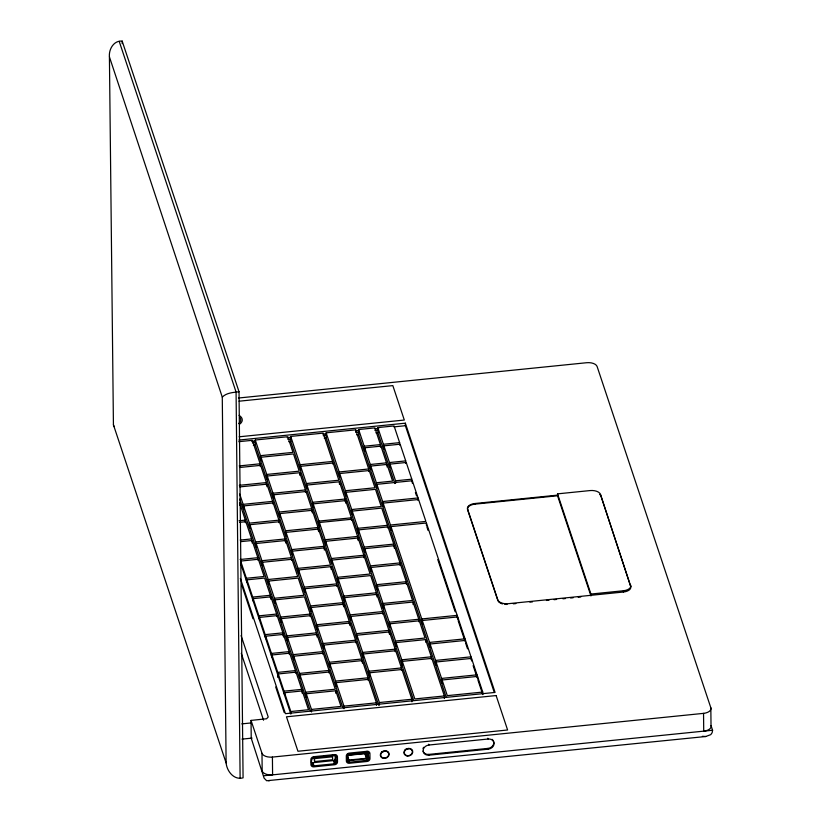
<?xml version="1.0" encoding="UTF-8"?>
<svg xmlns="http://www.w3.org/2000/svg" width="822" height="822" viewBox="0 0 822 822"><rect width="100%" height="100%" fill="white"/><g stroke="black" fill="none" stroke-linecap="round" stroke-linejoin="round"><path stroke-width="1.23" d="M109.418 56.862C108.689 49.361 113.672 40.34 122.17 41.1L239.027 391.745L243.076 777.848C233.931 780.407 226.851 771.159 226.112 762.929L113.426 424.81L109.418 56.862L222.279 397.139L226.112 762.929M238.462 398.023L586.682 362.718A9.001 4.778 -0.6 0 1 597.111 366.509L710.835 707.763L711.02 725.549L712.582 730.244L712.14 732.7L710.773 734.642L705.728 736.512L266.667 780.756L264.098 778.136L251.224 738.187L251.039 720.411L266.544 718.777L268.229 717.041L241.082 635.57M312.987 765.744C310.829 764.141 310.675 758.264 313.881 757.678L334.4 755.603C337.996 755.593 337.873 763.258 334.482 763.772L313.963 765.857C312.35 766.423 310.829 761.871 312.925 762.724L334.02 760.525L335.232 759.343L335.263 755.13M348.918 760.103L347.357 755.408L364.834 753.63C367.157 751.01 369.366 757.699 366.396 758.326L348.374 760.083L347.675 759.168L347.624 754.298M368.102 751.524L368.821 758.675L367.937 760.175L349.401 762.261C347.398 762.508 346.35 759.343 348.877 760.699L367.208 758.716L368.307 757.113L368.174 751.678M113.426 424.81L114.022 426.597M222.279 397.139C226.471 392.721 233.335 392.484 239.027 391.745M268.691 780.828L269.842 780.54M239.089 401.198L392.834 385.61L404.311 420.042L239.13 436.801M238.904 440.058L405.359 423.176L495.08 692.422L285.429 713.681L240.363 578.452M238.791 441.681L252.323 440.315L260.153 463.793L260.173 466.331M255.282 440.017L287.762 436.718L292.981 452.377L260.492 455.665L255.282 440.017L255.334 445.092L260.543 460.752L260.492 455.665M290.711 436.42L300.153 464.738L300.205 469.814L290.762 441.496L290.711 436.42L323.19 433.122L332.633 461.44L332.653 463.978M326.149 432.824L339.188 471.962L339.239 477.037L326.2 437.91L326.149 432.824L355.679 429.834L368.718 468.972L368.749 471.509M358.628 429.536L364.197 446.233L364.249 451.309L358.68 434.612L358.628 429.536L374.873 427.882L380.432 444.589L380.463 447.127M377.822 427.584L383.391 444.281L383.442 449.367L377.873 432.67L377.822 427.584L394.067 425.94L399.626 442.637L399.656 445.175M251.635 441.311L255.447 440.921M287.207 437.705L291.019 437.314M322.789 434.088L326.601 433.708M355.823 430.738L358.371 430.481M374.883 428.807L378.695 428.426M393.944 426.875L405.38 425.714L494.299 692.525M252.354 442.853L255.303 442.555M287.782 439.256L290.741 438.958M323.221 435.67L326.17 435.372M356.686 432.269L358.659 432.074M374.894 430.43L377.853 430.132M253.361 445.298L255.334 445.092M288.799 441.702L290.762 441.496M324.228 438.105L326.2 437.91M356.717 434.817L358.68 434.612M375.911 432.865L377.873 432.67M364.197 446.233L380.432 444.589M383.391 444.281L399.626 442.637M261.016 457.238L293.495 453.939L299.239 471.16L266.76 474.448L261.016 457.238L261.067 462.313L266.811 479.534L266.76 474.448M364.711 447.795L370.28 464.492L370.332 469.578L364.773 452.881L364.711 447.795L380.956 446.151L386.525 462.848L386.546 465.386M383.915 445.853L389.474 462.55L389.525 467.626L383.966 450.929L383.915 445.853L400.15 444.199L405.719 460.906L405.739 463.444M239.233 465.92L260.153 463.793M239.757 467.482L260.666 465.355L266.41 482.576L266.441 485.124M300.153 464.738L332.633 461.44M300.667 466.3L333.157 463.002L338.89 480.223L306.411 483.521L300.667 466.3L300.718 471.376L306.462 488.597L306.411 483.521M370.28 464.492L386.525 462.848M389.474 462.55L405.719 460.906M267.273 476.02L273.017 493.241L273.068 498.317L267.325 481.096L267.273 476.02L299.763 472.722L305.496 489.943L305.527 492.481M370.804 466.064L387.039 464.409L392.608 481.106L376.363 482.761L370.804 466.064L370.856 471.14L376.425 487.836L376.363 482.761M394.817 483.5L390.049 469.198L389.998 464.111L406.232 462.467L411.801 479.164L411.832 481.702M339.188 471.962L368.718 468.972M339.712 473.523L369.242 470.533L374.976 487.754L345.446 490.744L339.712 473.523L339.763 478.61L345.507 495.83L345.446 490.744M239.346 485.319L266.41 482.576M239.86 486.891L266.934 484.148L272.668 501.358L272.699 503.907M306.935 485.083L312.668 502.304L312.72 507.38L306.986 490.169L306.935 485.083L339.414 481.795L345.148 499.005L345.178 501.554M273.017 493.241L305.496 489.943M389.998 464.111L395.557 480.808L411.801 479.164M273.541 494.803L279.275 512.024L279.326 517.1L273.592 499.879L273.541 494.803L306.02 491.505L311.754 508.726L311.785 511.263M376.887 484.322L382.631 501.543L382.682 506.619L376.938 489.398L376.887 484.322L412.325 480.726L418.059 497.947L418.09 500.485M345.97 492.316L375.5 489.316L381.244 506.537L351.713 509.527L345.97 492.316L346.021 497.392L351.765 514.613L351.713 509.527M239.695 494.022L243.137 504.359L272.668 501.358M243.661 505.92L249.405 523.141L249.456 528.227L243.713 511.007L243.661 505.92L273.192 502.93L278.935 520.151L278.956 522.689M312.668 502.304L345.148 499.005M313.192 503.865L318.926 521.086L318.987 526.172L313.244 508.952L313.192 503.865L345.672 500.577L351.415 517.798L351.436 520.336M279.275 512.024L311.754 508.726M382.631 501.543L418.059 497.947M279.799 513.586L285.532 530.807L285.583 535.882L279.85 518.672L279.799 513.586L312.278 510.298L318.022 527.508L318.042 530.056M383.144 503.105L418.583 499.509L425.888 521.425L390.45 525.022L383.144 503.105L383.206 508.191L390.501 530.098L390.45 525.022M239.017 520.768L245.346 520.131L245.367 522.669M239.541 522.34L245.87 521.693L251.604 538.913L251.635 541.451M352.227 511.099L357.971 528.32L358.022 533.396L352.289 516.175L352.227 511.099L381.757 508.099L387.501 525.32L387.522 527.858M249.405 523.141L278.935 520.151M249.919 524.703L255.663 541.924L255.714 547.01L249.98 529.789L249.919 524.703L279.449 521.713L285.193 538.934L285.213 541.472M590.946 595.95L557.552 495.769L557.532 493.858L590.021 490.57A9.001 4.778 -0.6 0 1 600.44 494.361L630.71 586.425A9.001 4.778 -0.6 0 1 623.415 592.025L508.253 603.697A9.001 4.778 -0.6 0 1 497.834 599.906L467.574 509.106A9.001 4.778 -0.6 0 1 474.869 503.516L557.552 495.132M497.433 599.33L467.584 509.743A9.001 4.778 -0.6 0 1 474.869 504.153L557.552 495.769M318.926 521.086L351.415 517.798M319.409 522.515L325.142 539.735L325.193 544.811L319.46 527.601L319.409 522.515L351.888 519.227L357.621 536.437L357.652 538.985M285.532 530.807L318.022 527.508M286.056 532.368L291.8 549.589L291.851 554.675L286.107 537.454L286.056 532.368L318.535 529.08L324.279 546.301L324.32 550.103M240.219 540.075L251.604 538.913M357.971 528.32L387.501 525.32M240.733 541.636L252.128 540.486L257.861 557.696L257.892 560.244M358.495 529.882L364.228 547.103L364.28 552.178L358.546 534.958L358.495 529.882L388.025 526.892L393.759 544.102L393.789 546.651M390.974 526.583L421.758 618.945L421.809 624.021L391.025 531.67L390.974 526.583L426.413 522.998L457.186 615.349L457.217 617.887M255.663 541.924L285.193 538.934M256.187 543.496L261.92 560.707L261.971 565.793L256.238 548.572L256.187 543.496L285.717 540.496L291.45 557.717L291.481 560.255M325.142 539.735L357.621 536.437M325.666 541.297L331.4 558.518L331.461 563.604L325.718 546.383L325.666 541.297L358.145 538.009L363.889 555.23L363.91 557.768M291.8 549.589L324.279 546.301M292.313 551.151L324.803 547.863L330.536 565.084L298.057 568.372L292.313 551.151L292.375 556.237L298.109 573.458L298.057 568.372M240.147 559.494L257.861 557.696M364.228 547.103L393.759 544.102M364.752 548.664L370.486 565.885L370.547 570.961L364.804 553.751L364.752 548.664L394.283 545.674L400.016 562.895L400.047 565.433M261.92 560.707L291.45 557.717M262.444 562.279L291.974 559.279L297.708 576.499L268.178 579.5L262.444 562.279L262.495 567.355L268.239 584.576L268.178 579.5M331.4 558.518L363.889 555.23M331.924 560.09L364.403 556.792L370.147 574.013L337.667 577.301L331.924 560.09L331.975 565.166L337.719 582.387L337.667 577.301M298.581 569.944L304.315 587.165L304.366 592.241L298.633 575.02L298.581 569.944L331.06 566.646L336.794 583.867L336.825 586.405M246.405 578.277L264.129 576.489L258.385 559.268L240.671 561.066L246.405 578.277L246.436 580.825M370.486 565.885L400.016 562.895M246.96 582.387L246.929 579.849L264.643 578.051L270.387 595.272L270.407 597.81M371.01 567.447L376.753 584.668L376.805 589.754L371.061 572.533L371.01 567.447L400.54 564.457L406.284 581.678L406.304 584.216M268.702 581.062L298.232 578.072L303.976 595.282L274.445 598.282L268.702 581.062L268.753 586.137L274.497 603.358L274.445 598.282M338.181 578.873L343.925 596.094L343.976 601.17L338.243 583.949L338.181 578.873L370.671 575.575L376.404 592.796L376.435 595.334M304.315 587.165L336.794 583.867M304.839 588.727L310.572 605.948L310.634 611.023L304.89 593.803L304.839 588.727L337.318 585.428L343.062 602.649L343.082 605.187M246.929 579.849L252.673 597.07L270.387 595.272M376.753 584.668L406.284 581.678M253.217 601.17L253.186 598.632L270.911 596.834L276.644 614.055L276.675 616.592M377.277 586.23L406.798 583.24L412.541 600.461L383.011 603.451L377.277 586.23L377.329 591.316L383.062 608.537L383.011 603.451M274.959 599.844L280.703 617.065L280.754 622.141L275.021 604.93L274.959 599.844L304.489 596.854L310.233 614.075L310.254 616.613M343.925 596.094L376.404 592.796M344.449 597.656L350.182 614.877L350.234 619.952L344.5 602.732L344.449 597.656L376.928 594.357L382.662 611.578L382.692 614.116M310.572 605.948L343.062 602.649M311.096 607.509L316.84 624.73L316.891 629.806L311.148 612.585L311.096 607.509L343.575 604.211L349.319 621.432L349.34 623.98M253.186 598.632L258.93 615.853L276.644 614.055M259.475 619.952L259.454 617.414L277.168 615.616L282.902 632.837L282.932 635.375M383.535 605.023L389.268 622.244L389.32 627.32L383.586 610.099L383.535 605.023L413.065 602.023L418.799 619.243L418.83 621.781M280.703 617.065L310.233 614.075M281.227 618.627L286.96 635.848L287.012 640.934L281.278 623.713L281.227 618.627L310.757 615.637L316.491 632.858L316.521 635.396M350.182 614.877L382.662 611.578M350.706 616.438L356.44 633.659L356.501 638.735L350.758 621.524L350.706 616.438L383.186 613.15L388.929 630.361L388.95 632.909M557.532 493.858L590.926 594.049L623.405 590.751A9.001 4.778 -0.6 0 0 630.7 585.161M513.349 603.821L515.897 603.564M529.882 602.146L532.43 601.889M546.424 600.461L548.962 600.204M554.059 599.69L556.597 599.433M562.957 598.786L565.505 598.529M570.591 598.015L573.129 597.758M578.226 597.245L580.764 596.988M316.84 624.73L349.319 621.432M317.354 626.292L323.097 643.513L323.149 648.589L317.415 631.378L317.354 626.292L349.843 623.004L355.577 640.215L355.607 642.763M259.454 617.414L265.187 634.635L282.902 632.837M389.268 622.244L418.799 619.243M421.758 618.945L457.186 615.349M265.732 638.745L265.712 636.197L283.426 634.399L289.169 651.62L289.19 654.168M389.792 623.806L419.323 620.805L425.056 638.026L395.536 641.026L389.792 623.806L389.844 628.881L395.588 646.102L395.536 641.026M422.272 620.507L429.577 642.424L429.629 647.51L422.333 625.593L422.272 620.507L457.71 616.921L465.016 638.828L465.036 641.376M286.96 635.848L316.491 632.858M287.484 637.42L293.218 654.631L293.279 659.717L287.536 642.496L287.484 637.42L317.015 634.42L322.748 651.641L322.779 654.178M356.44 633.659L388.929 630.361M356.964 635.221L362.708 652.442L362.759 657.528L357.015 640.307L356.964 635.221L389.453 631.933L395.187 649.154L395.218 651.692M323.097 643.513L355.577 640.215M323.621 645.075L329.355 662.296L329.406 667.382L323.673 650.161L323.621 645.075L356.101 641.787L361.834 659.008L361.865 661.546M265.712 636.197L271.445 653.418L289.169 651.62M272 657.528L271.969 654.98L289.683 653.192L295.488 670.588L295.509 673.126M413.672 700.385L396.101 647.664L396.05 642.588L425.58 639.598L431.324 656.809L431.345 659.357M293.218 654.631L322.748 651.641M293.742 656.203L299.485 673.423L299.537 678.499L293.793 661.278L293.742 656.203L323.272 653.202L329.016 670.423L329.036 672.961M429.577 642.424L465.016 638.828M430.101 643.996L435.578 660.426L435.629 665.512L430.153 649.072L430.101 643.996L465.54 640.4L471.016 656.829L471.037 659.378M362.708 652.442L395.187 649.154M363.221 654.004L368.965 671.225L369.016 676.311L363.283 659.09L363.221 654.004L395.711 650.716L401.444 667.937L401.475 670.475M329.355 662.296L361.834 659.008M329.879 663.868L335.612 681.078L335.674 686.164L329.93 668.944L329.879 663.868L362.358 660.569L368.102 677.79L368.122 680.328M271.969 654.98L277.764 672.386L295.488 670.588M431.324 656.809L401.794 659.809L401.845 664.885M278.319 676.485L278.288 673.948L296.012 672.149L301.746 689.37L301.777 691.908M299.485 673.423L329.016 670.423M435.578 660.426L471.016 656.829M299.999 674.985L329.53 671.985L335.273 689.206L305.743 692.206L299.999 674.985L300.061 680.061L305.794 697.282L305.743 692.206M436.102 661.998L441.578 678.427L441.63 683.514L436.153 667.074L436.102 661.998L471.53 658.401L477.017 674.831L477.037 677.379L473.123 665.635M368.965 671.225L401.444 667.937M378.654 705.235L369.54 677.873L369.489 672.797L401.968 669.498L411.884 699.245L411.904 701.783M335.612 681.078L368.102 677.79M342.846 707.691L336.188 687.726L336.136 682.65L368.616 679.352L376.445 702.831L376.476 705.379M278.288 673.948L284.032 691.168L301.746 689.37M284.546 692.73L302.27 690.942L308.527 709.725L290.813 711.523L284.546 692.73L284.576 695.278M441.578 678.427L477.017 674.831M306.267 693.768L335.797 690.778L341.007 706.427L311.476 709.427L306.267 693.768L306.318 698.854L310.326 710.886M446.161 697.118L442.154 685.075L442.102 680L477.531 676.403L482.75 692.052L482.781 694.6L477.962 680.143M336.136 682.65L343.966 706.129L376.445 702.831M369.489 672.797L379.394 702.533L411.884 699.245M444.394 698.484L444.363 695.946L414.833 698.947L396.05 642.588M482.75 692.052L447.312 695.648L442.102 680M241.781 723.884L250.638 722.99M241.945 739.132L252.066 738.105M251.039 720.411L261.992 753.281A9.001 4.778 -0.6 0 0 272.411 757.083L703.54 713.362A9.001 4.778 -0.6 0 0 710.835 707.763M428.961 745.02L488.093 739.019A6.001 5.004 -18.4 0 1 494.053 743.499A6.001 5.004 -18.4 0 1 488.206 749.181L429.063 755.182A6.001 5.004 -18.4 0 1 423.104 750.702A6.001 5.004 -18.4 0 1 428.961 745.02L428.694 744.239M315.237 756.918L317.662 756.672M323.734 756.055L326.159 755.819M347.511 755.13L366.684 753.178M332.746 756.764L314.549 758.614L314.579 761.562L332.776 759.713L332.222 755.202M423.063 751.205A6.001 5.004 -18.4 0 0 428.807 754.401L487.939 748.4A6.001 5.004 -18.4 0 0 493.364 744.711A6.001 5.004 -18.4 0 0 492.029 739.307M263.739 775.752L712.582 730.244M705.728 736.512L702.389 736.307M348.014 759.908L347.233 757.565L347.912 759.826M367.403 751.709L367.619 757.144M347.757 761.655L347.459 755.891L348.559 754.288L366.879 752.305L368.698 753.24M630.71 586.425L600.44 494.361M415.408 492.45L416.559 495.892M426.844 526.748L428.057 530.396M437.777 559.556L455.193 611.815M458.142 620.672L464.225 638.941M465.56 642.938L467.523 648.805M487.836 738.238L488.093 739.019M487.939 748.4L488.206 749.181M444.363 695.946L431.838 658.381L402.318 661.371L402.369 666.457M401.814 662.347L402.338 663.909M428.807 754.401L429.063 755.182M367.999 751.349L368.77 753.733M368.307 757.113L368.821 758.675M368.235 757.617L368.759 759.179M368.174 757.781L368.698 759.353M368.071 757.976L368.595 759.538M367.937 758.161L368.462 759.723M365.995 752.86L367.465 757.74M367.783 758.326L368.307 759.888M365.821 753.158L367.393 757.853L365.728 753.26M367.609 758.48L368.133 760.042M367.413 758.614L367.937 760.175M365.626 753.353L367.064 758.131M365.369 753.507L366.941 758.203M367.208 758.716L367.732 760.288M365.297 753.538L366.859 758.233M367.023 758.788L367.547 760.36M364.834 753.63L366.396 758.326M366.448 758.922L366.972 760.484M119.221 41.398L236.078 392.043L240.116 778.157M348.877 760.699L349.401 762.261M347.285 756.579L348.456 760.093M347.203 756.559L348.374 760.083M348.302 760.689L348.826 762.261M348.117 760.658L348.641 762.22M347.901 760.586L348.425 762.148M347.706 760.494L348.23 762.056M347.377 760.247L348.055 761.943M335.592 754.935L336.29 757.021M335.304 758.84L336.342 761.973M335.232 759.343L336.27 762.477M335.171 759.518L336.208 762.641M335.068 759.703L336.106 762.837M334.934 759.888L335.982 763.022M334.78 760.052L335.828 763.186M334.605 760.206L335.653 763.34M334.41 760.34L335.458 763.463M334.205 760.453L335.253 763.576M334.02 760.525L335.057 763.648M333.444 760.648L334.482 763.772M239.747 499.108L243.199 509.435L243.137 504.359M245.346 520.131L239.603 502.91L239.634 505.448M314.579 761.562L314.025 757.041M312.925 762.724L313.963 765.857M312.35 762.724L313.388 765.847M312.155 762.682L313.203 765.816M312.103 763.566L312.792 765.652M311.918 763.453L312.617 765.539M240.692 563.604L290.834 714.061L290.813 711.523M242.007 585.86L252.971 618.761M275.709 686.987L284.237 712.571M241.267 653.356L263.554 720.236M703.54 713.362L703.724 731.138A9.001 4.778 -0.6 0 0 711.02 725.549M623.405 590.751L623.415 592.025M590.926 594.049L590.936 595.313M497.834 599.906L497.834 600.533A9.001 4.778 -0.6 0 0 498.122 601.139M477.531 676.403L477.561 678.941M474.869 503.516L474.869 504.153M471.53 658.401L471.561 660.939M467.574 509.106L467.584 509.743M457.71 616.921L457.741 619.459M426.413 522.998L426.433 525.535M425.58 639.598L425.611 642.136M412.325 480.726L412.346 483.264M413.065 602.023L413.086 604.56M405.359 423.176L405.38 425.714M395.557 480.808L395.588 483.346M394.283 545.674L394.303 548.212M389.453 631.933L389.474 634.471M387.039 464.409L387.07 466.958M379.394 702.533L379.425 705.081M376.928 594.357L376.959 596.906M362.358 660.569L362.389 663.107M358.145 538.009L358.176 540.547M355.679 429.834L355.7 432.372M349.843 623.004L349.864 625.542M345.672 500.577L345.702 503.115M343.575 604.211L343.606 606.759M343.966 706.129L343.986 708.667M339.414 481.795L339.435 484.333M335.797 690.778L335.818 693.316M331.06 566.646L331.081 569.184M318.535 529.08L318.566 531.618M317.015 634.42L317.035 636.958M312.278 510.298L312.309 512.836M311.476 709.427L311.507 711.965M302.27 690.942L302.291 693.48M299.763 472.722L299.783 475.26M285.717 540.496L285.737 543.034M283.426 634.399L283.456 636.947M284.032 691.168L284.052 693.706M277.764 672.386L277.826 677.462M270.911 596.834L270.931 599.372M271.445 653.418L271.476 655.956M272.411 757.083L272.596 774.858A9.001 4.778 -0.6 0 1 262.177 771.057L261.992 753.281M266.934 484.148L266.955 486.686M265.187 634.635L265.218 637.173M258.93 615.853L258.951 618.391M252.128 540.486L252.149 543.023M252.673 597.07L252.693 599.608M122.17 41.1L122.201 43.669M507.092 604.417A9.001 4.778 -0.6 0 1 504.749 604.324M502.54 603.913A9.001 4.778 -0.6 0 1 500.619 603.214M499.807 602.762A9.001 4.778 -0.6 0 1 498.543 601.725M239.11 415.357A13.491 7.172 -0.6 0 1 239.839 424.07M239.654 417.268A11.991 6.371 -0.6 0 1 238.606 423.628M423.032 748.575A6.001 5.004 -18.4 0 1 423.607 747.29M384.665 751.103A4.059 3.391 -18.4 0 1 381.634 751.76M599.752 494.454A9.001 4.778 -0.6 0 1 600.173 495.029M408.318 748.75A4.12 3.442 -18.4 0 1 405.236 749.407M496.128 695.556L286.467 716.815L297.944 751.257L507.606 729.987L496.128 695.556M334.462 754.596L313.798 756.692A3 2.507 -18.4 0 0 310.87 759.538L310.922 764.614A3 2.507 -18.4 0 0 313.901 766.854L334.575 764.758A3 2.507 -18.4 0 0 337.503 761.922L337.441 756.836A3 2.507 -18.4 0 0 334.462 754.596M366.951 751.308L349.227 753.106A3 2.507 -18.4 0 0 346.309 755.942L346.36 761.018A3 2.507 -18.4 0 0 349.34 763.268L367.054 761.47A3 2.507 -18.4 0 0 369.982 758.624L369.931 753.548A3 2.507 -18.4 0 0 366.951 751.308M407.229 755.993A4.5 3.761 -18.4 0 0 412.613 750.774A4.5 3.761 -18.4 0 0 405.184 749.818A4.5 3.761 -18.4 0 0 407.229 755.993M407.332 755.675A4.12 3.442 -18.4 0 0 412.254 750.897A4.12 3.442 -18.4 0 0 405.452 750.013A4.12 3.442 -18.4 0 0 407.332 755.675M383.72 758.018A4.059 3.391 -18.4 0 0 388.57 753.312A4.059 3.391 -18.4 0 0 381.86 752.438A4.059 3.391 -18.4 0 0 383.72 758.018M383.607 758.387A4.5 3.761 -18.4 0 0 388.991 753.168A4.5 3.761 -18.4 0 0 381.562 752.212A4.5 3.761 -18.4 0 0 383.607 758.387"/></g></svg>
